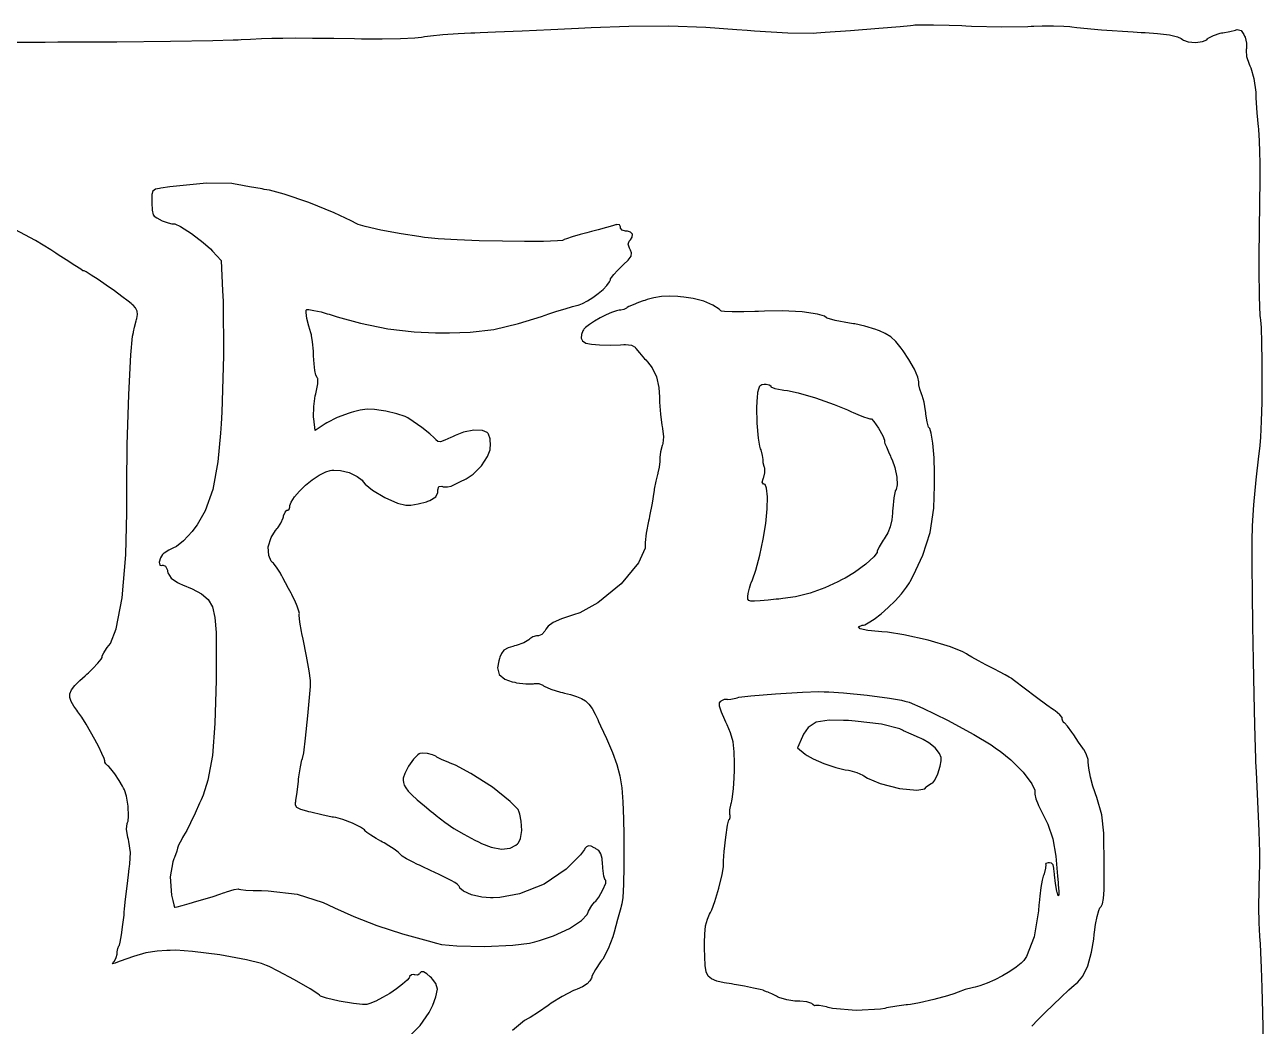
# Model space of a CAD drawing. Extents: x 0.1 to 10.4, y 0 to 6.7.
# Drawn here: x 5.13 to 10.36, y 2.41 to 6.64 of the extents above; entities that cross this region are included whole.
import ezdxf

# ---------------------------------------------------------------- set-up
doc = ezdxf.new("R2010")
doc.units = 0
doc.layers.get('0').update_dxf_attribs({"linetype": 'CONTINUOUS'})

msp = doc.modelspace()

# ---------------------------------------------------------------- linework, layer by layer
at = {"color": 0}
for points in [[(5.051, 6.56326), (5.21246, 6.56321), (5.26628, 6.56332), (5.3284, 6.56347), (5.51481, 6.56451), (5.741, 6.56668), (5.91992, 6.56967), (6.00592, 6.57183), (6.02669, 6.57297), (6.03999, 6.57374), (6.07997, 6.5759), (6.12549, 6.57801), (6.16883, 6.57937), (6.2155, 6.58014), (6.27115, 6.58024), (6.34131, 6.57975), (6.43158, 6.57878), (6.5185, 6.57764), (6.54753, 6.57726), (6.56956, 6.57699), (6.63569, 6.57699), (6.71326, 6.5784), (6.77306, 6.58128), (6.80126, 6.58376), (6.80794, 6.58529), (6.8144, 6.58681), (6.83968, 6.59), (6.89154, 6.59483), (6.95628, 6.59918), (7.00906, 6.60183), (7.02669, 6.60243), (7.04861, 6.60325), (7.11436, 6.6059), (7.22613, 6.61068), (7.3475, 6.61604), (7.435, 6.62011), (7.46419, 6.62147), (7.51731, 6.62403), (7.67681, 6.62993), (7.84608, 6.63157), (8.00228, 6.62597), (8.13254, 6.61664), (8.17594, 6.61279), (8.20688, 6.61008), (8.34733, 6.60161), (8.45486, 6.60069), (8.4694, 6.60167), (8.50504, 6.60417), (8.61203, 6.61193), (8.73167, 6.6211), (8.82221, 6.62869), (8.86572, 6.63282), (8.87765, 6.63422), (8.88456, 6.6351), (8.91064, 6.63596), (8.96349, 6.63601), (9.02892, 6.6345), (9.08192, 6.63249), (9.09961, 6.63157), (9.12321, 6.63037), (9.25157, 6.62744), (9.36133, 6.62885), (9.37565, 6.62978), (9.38704, 6.63053), (9.42144, 6.63178), (9.46907, 6.632), (9.51303, 6.63058), (9.53896, 6.62875), (9.54753, 6.62756), (9.56743, 6.62483), (9.67236, 6.61415), (9.80578, 6.60558), (9.83996, 6.60389), (9.85721, 6.60308), (9.90896, 6.59944), (9.95876, 6.59337), (9.99262, 6.58513), (10.0092, 6.57775), (10.0138, 6.57411), (10.0187, 6.57032), (10.0374, 6.56418), (10.0685, 6.56147), (10.0988, 6.56575), (10.1163, 6.57275), (10.1204, 6.57682), (10.1228, 6.57926), (10.1449, 6.59136), (10.1732, 6.60042), (10.1788, 6.60135), (10.1843, 6.60232), (10.2139, 6.60792), (10.2382, 6.61333), (10.2413, 6.61415), (10.2456, 6.61535), (10.2613, 6.61247), (10.2737, 6.59462), (10.2763, 6.58832), (10.2781, 6.58399), (10.2837, 6.5586), (10.2841, 6.53521), (10.2833, 6.53179), (10.2823, 6.52806), (10.2847, 6.50163), (10.2955, 6.46903), (10.2988, 6.46218), (10.3025, 6.45464), (10.316, 6.40881), (10.3232, 6.35157), (10.3238, 6.33822), (10.3243, 6.32736), (10.3283, 6.26406), (10.3336, 6.20535), (10.3346, 6.19672), (10.3353, 6.19081), (10.3369, 6.1729), (10.3385, 6.14274), (10.3397, 6.10254), (10.3402, 6.04867), (10.3401, 5.97749), (10.3394, 5.88542), (10.3382, 5.76872), (10.3369, 5.66004), (10.3365, 5.62381), (10.3362, 5.60092), (10.3373, 5.48931), (10.3412, 5.40776), (10.3423, 5.39985), (10.3438, 5.38932), (10.3459, 5.35736), (10.3482, 5.29368), (10.3495, 5.2156), (10.3496, 5.12993), (10.3487, 5.04351), (10.3467, 4.96317), (10.3437, 4.89561), (10.3412, 4.85969), (10.3397, 4.84776), (10.3356, 4.81451), (10.3239, 4.71463), (10.3139, 4.60975), (10.3085, 4.521), (10.3068, 4.45751), (10.3068, 4.43631), (10.3068, 4.41575), (10.3072, 4.35389), (10.3085, 4.23731), (10.3104, 4.09918), (10.3129, 3.95204), (10.3155, 3.80849), (10.3182, 3.6811), (10.3207, 3.58236), (10.3219, 3.53922), (10.3227, 3.52485), (10.325, 3.48281), (10.3314, 3.35644), (10.3369, 3.23118), (10.3393, 3.14208), (10.3394, 3.09711), (10.3389, 3.08214), (10.3381, 3.05789), (10.3359, 2.98492), (10.3352, 2.91069), (10.3369, 2.84412), (10.3398, 2.78825), (10.341, 2.76964), (10.3418, 2.75726), (10.3438, 2.72011), (10.3464, 2.65451), (10.3492, 2.57069), (10.3521, 2.46625), (10.355, 2.33886)], [(6.72353, 2.33942), (6.79519, 2.41168), (6.83436, 2.46615), (6.84337, 2.48611), (6.84853, 2.49761), (6.86242, 2.53276), (6.86871, 2.56446), (6.86225, 2.58849), (6.84831, 2.60667), (6.84299, 2.61199), (6.83843, 2.61654), (6.82406, 2.62935), (6.81044, 2.63769), (6.80046, 2.63753), (6.79406, 2.63178), (6.79264, 2.62944), (6.79178, 2.6281), (6.78381, 2.62414), (6.77333, 2.62457), (6.77126, 2.62532), (6.76915, 2.62614), (6.75874, 2.62494), (6.75092, 2.61789), (6.75011, 2.61572), (6.74869, 2.61203), (6.7404, 2.60238), (6.72157, 2.58535), (6.69618, 2.56635), (6.66704, 2.54704), (6.63672, 2.52908), (6.60792, 2.51421), (6.58333, 2.50401), (6.56999, 2.50022), (6.5656, 2.50022), (6.55285, 2.50022), (6.51471, 2.50424), (6.45426, 2.51432), (6.40072, 2.52707), (6.37489, 2.53569), (6.37061, 2.53928), (6.36399, 2.54486), (6.33068, 2.56581), (6.26531, 2.60379), (6.1965, 2.64085), (6.15756, 2.66032), (6.14649, 2.66465), (6.12631, 2.67258), (6.06282, 2.68853), (5.95036, 2.70979), (5.83436, 2.72444), (5.76367, 2.72933), (5.74024, 2.72851), (5.72635, 2.72808), (5.68474, 2.72532), (5.63797, 2.71767), (5.58501, 2.70221), (5.52946, 2.68235), (5.51107, 2.6754), (5.5076, 2.67415), (5.49675, 2.67182), (5.50125, 2.67953), (5.50325, 2.68164), (5.50504, 2.6836), (5.51243, 2.69797), (5.51628, 2.71268), (5.51628, 2.71756), (5.51628, 2.72217), (5.51882, 2.73594), (5.52382, 2.74794), (5.52507, 2.74929), (5.52626, 2.75071), (5.52946, 2.76346), (5.535, 2.7946), (5.54096, 2.83811), (5.54542, 2.87663), (5.54671, 2.88943), (5.54807, 2.90332), (5.5524, 2.94493), (5.55843, 2.99978), (5.56401, 3.04764), (5.56733, 3.07357), (5.56858, 3.08214), (5.57015, 3.09326), (5.57232, 3.14225), (5.56629, 3.1875), (5.56386, 3.19672), (5.56153, 3.20546), (5.55599, 3.24061), (5.55838, 3.26476), (5.56006, 3.26796), (5.56293, 3.27349), (5.56489, 3.29546), (5.56282, 3.33681), (5.55533, 3.38021), (5.54779, 3.40608), (5.54368, 3.41379), (5.53933, 3.42182), (5.52544, 3.44532), (5.50689, 3.47342), (5.49013, 3.49507), (5.48079, 3.50504), (5.47749, 3.50711), (5.47564, 3.50831), (5.46804, 3.516), (5.46419, 3.52328), (5.46419, 3.52567), (5.46419, 3.52892), (5.46094, 3.53868), (5.45215, 3.56), (5.43896, 3.5874), (5.42264, 3.61865), (5.40435, 3.65142), (5.38542, 3.68343), (5.36703, 3.7124), (5.35476, 3.73036), (5.35042, 3.73611), (5.34603, 3.74192), (5.33339, 3.7596), (5.32183, 3.77897), (5.31614, 3.79574), (5.31668, 3.81147), (5.32383, 3.82775), (5.33794, 3.84603), (5.35943, 3.86789), (5.38129, 3.88818), (5.38867, 3.89481), (5.39507, 3.90067), (5.4139, 3.91872), (5.43463, 3.94032), (5.44862, 3.95725), (5.45378, 3.96457), (5.45378, 3.96701), (5.45378, 3.97136), (5.45996, 3.98438), (5.47206, 4.00358), (5.47499, 4.00726), (5.48807, 4.02399), (5.51188, 4.08621), (5.53776, 4.2161), (5.5529, 4.39882), (5.55757, 4.57688), (5.55746, 4.63618), (5.55729, 4.69293), (5.55931, 4.86312), (5.56526, 5.07531), (5.57417, 5.24328), (5.58117, 5.32156), (5.5849, 5.33735), (5.58539, 5.33951), (5.59028, 5.35965), (5.59679, 5.38601), (5.5981, 5.39128), (5.59933, 5.39654), (5.60226, 5.41254), (5.6014, 5.42757), (5.5944, 5.44054), (5.58388, 5.45193), (5.58014, 5.4554), (5.57607, 5.45921), (5.5631, 5.46967), (5.53689, 5.48958), (5.50478, 5.51286), (5.47021, 5.53717), (5.43653, 5.56017), (5.40717, 5.57954), (5.38542, 5.59283), (5.37744, 5.59776), (5.37478, 5.59776), (5.3719, 5.59776), (5.36339, 5.60368), (5.33751, 5.61974), (5.30083, 5.6435), (5.26812, 5.66521), (5.25732, 5.67247), (5.23654, 5.68647), (5.17215, 5.72515), (5.08496, 5.77126)], [(9.3781, 2.40804), (9.40369, 2.43479), (9.43425, 2.46556), (9.46767, 2.49832), (9.50179, 2.53093), (9.53467, 2.56136), (9.55664, 2.58106), (9.56407, 2.58746), (9.57221, 2.59451), (9.59283, 2.62001), (9.61458, 2.66336), (9.63043, 2.72071), (9.63954, 2.77653), (9.6416, 2.79525), (9.64274, 2.80583), (9.64719, 2.83735), (9.65375, 2.87185), (9.66092, 2.89714), (9.66581, 2.90864), (9.66824, 2.91129), (9.67079, 2.91411), (9.67583, 2.92492), (9.68061, 2.94803), (9.683, 2.98415), (9.68349, 3.0236), (9.68343, 3.03674), (9.68332, 3.04844), (9.68311, 3.08361), (9.68283, 3.13129), (9.68257, 3.17437), (9.6824, 3.19894), (9.6824, 3.20714), (9.68229, 3.22358), (9.67356, 3.30003), (9.65289, 3.37418), (9.64681, 3.38943), (9.64367, 3.39735), (9.63596, 3.42171), (9.62642, 3.45942), (9.61919, 3.49761), (9.61594, 3.52294), (9.6155, 3.53136), (9.61535, 3.5344), (9.60938, 3.55425), (9.5989, 3.57487), (9.59646, 3.57824), (9.59397, 3.58165), (9.57574, 3.60796), (9.55485, 3.63894), (9.55111, 3.64464), (9.54731, 3.65039), (9.52903, 3.67513), (9.51594, 3.68935), (9.51476, 3.68978), (9.51351, 3.69026), (9.50846, 3.69629), (9.50586, 3.70432), (9.50586, 3.70697), (9.50586, 3.71104), (9.49593, 3.72314), (9.47667, 3.73964), (9.472, 3.74262), (9.46522, 3.74707), (9.44211, 3.76346), (9.39763, 3.79606), (9.34543, 3.83539), (9.3055, 3.8661), (9.29232, 3.87642), (9.29085, 3.87756), (9.28293, 3.88232), (9.26508, 3.89231), (9.24132, 3.90506), (9.22097, 3.91564), (9.21419, 3.91911), (9.20671, 3.92296), (9.18435, 3.93463), (9.15326, 3.95117), (9.12457, 3.9669), (9.10753, 3.97651), (9.10194, 3.97976), (9.0861, 3.98904), (9.03429, 4.00928), (8.94015, 4.03787), (8.83768, 4.06087), (8.76824, 4.07178), (8.74496, 4.0734), (8.73008, 4.07449), (8.68571, 4.07915), (8.65278, 4.08599), (8.6466, 4.09369), (8.66217, 4.10075), (8.66764, 4.10211), (8.67285, 4.1034), (8.68772, 4.11083), (8.713, 4.12722), (8.74154, 4.14953), (8.77138, 4.17583), (8.80057, 4.20449), (8.82715, 4.23356), (8.84924, 4.26133), (8.86143, 4.27946), (8.86481, 4.28586), (8.87901, 4.31315), (8.91786, 4.39697), (8.94949, 4.49317), (8.96442, 4.595), (8.96772, 4.69086), (8.96744, 4.72276), (8.96724, 4.74397), (8.96539, 4.80746), (8.96078, 4.87007), (8.9534, 4.91243), (8.94694, 4.93137), (8.94308, 4.93631), (8.94194, 4.93778), (8.93593, 4.95921), (8.93078, 4.99229), (8.93012, 4.99957), (8.92942, 5.00683), (8.92324, 5.04335), (8.9151, 5.0714), (8.91347, 5.07438), (8.91183, 5.07742), (8.90511, 5.09728), (8.90169, 5.11529), (8.90169, 5.12125), (8.90169, 5.12799), (8.89697, 5.14811), (8.88282, 5.18192), (8.85921, 5.22287), (8.83469, 5.25922), (8.82611, 5.271), (8.82086, 5.27815), (8.80404, 5.29867), (8.78293, 5.31836), (8.75868, 5.33328), (8.73514, 5.34353), (8.72715, 5.34646), (8.71892, 5.3495), (8.67264, 5.36372), (8.63135, 5.37337), (8.62565, 5.37414), (8.60883, 5.37646), (8.54736, 5.38721), (8.51383, 5.39746), (8.51107, 5.39947), (8.50315, 5.40528), (8.47265, 5.41444), (8.40853, 5.42426), (8.32406, 5.42839), (8.24951, 5.42751), (8.22472, 5.42626), (8.20904, 5.42551), (8.162, 5.42383), (8.11339, 5.4235), (8.08062, 5.42524), (8.06733, 5.42746), (8.06537, 5.42904), (8.05757, 5.43539), (8.0319, 5.45167), (7.99338, 5.46853), (7.94835, 5.48031), (7.90847, 5.48628), (7.89518, 5.48742), (7.88374, 5.48844), (7.84933, 5.4904), (7.81401, 5.48942), (7.78157, 5.48372), (7.75347, 5.47564), (7.74431, 5.47254), (7.73757, 5.47032), (7.71767, 5.46317), (7.69433, 5.45404), (7.67692, 5.44618), (7.66922, 5.44206), (7.66786, 5.44069), (7.6665, 5.4394), (7.65528, 5.43392), (7.64301, 5.4311), (7.63894, 5.4311), (7.63525, 5.4311), (7.62424, 5.4285), (7.60406, 5.42139), (7.5804, 5.41092), (7.5555, 5.39828), (7.53142, 5.38456), (7.51031, 5.37093), (7.49425, 5.35851), (7.48699, 5.35135), (7.48546, 5.34847), (7.48292, 5.34375), (7.47683, 5.32878), (7.47499, 5.3131), (7.48079, 5.30117), (7.49517, 5.29258), (7.51893, 5.28711), (7.55311, 5.28435), (7.59847, 5.2839), (7.6416, 5.28504), (7.65597, 5.2856), (7.6626, 5.28586), (7.68842, 5.28288), (7.70389, 5.27436), (7.70529, 5.27181), (7.70643, 5.26969), (7.72136, 5.25065), (7.74333, 5.22618), (7.74804, 5.22136), (7.75558, 5.2136), (7.77539, 5.18722), (7.79368, 5.14931), (7.80382, 5.10482), (7.80686, 5.0644), (7.80681, 5.05089), (7.80675, 5.04232), (7.80985, 4.9924), (7.81603, 4.94618), (7.8176, 4.9394), (7.81944, 4.93121), (7.82329, 4.89583), (7.82004, 4.86783), (7.81831, 4.86322), (7.81685, 4.85949), (7.81099, 4.83371), (7.80794, 4.80914), (7.80794, 4.80089), (7.80794, 4.79286), (7.80512, 4.76878), (7.79975, 4.74419), (7.79844, 4.74072), (7.7971, 4.73731), (7.7901, 4.70953), (7.78418, 4.67606), (7.78347, 4.66971), (7.78271, 4.66342), (7.7749, 4.61589), (7.76411, 4.56093), (7.76193, 4.55089), (7.75971, 4.5409), (7.75049, 4.49007), (7.74567, 4.45053), (7.74567, 4.44613), (7.74556, 4.42589), (7.7169, 4.36524), (7.64421, 4.27556), (7.54644, 4.19581), (7.46983, 4.1531), (7.44249, 4.14486), (7.42974, 4.14106), (7.39188, 4.12825), (7.35758, 4.11307), (7.33599, 4.09739), (7.3259, 4.08421), (7.32374, 4.07926), (7.32221, 4.0759), (7.31, 4.06261), (7.29585, 4.0561), (7.29113, 4.0561), (7.28624, 4.0561), (7.27175, 4.05176), (7.25825, 4.04335), (7.25657, 4.04129), (7.25483, 4.03928), (7.23301, 4.02701), (7.20079, 4.01535), (7.1939, 4.01357), (7.18701, 4.01183), (7.16656, 4.00549), (7.14963, 3.99621), (7.13889, 3.98242), (7.13211, 3.96619), (7.13032, 3.96067), (7.12717, 3.95128), (7.12224, 3.9215), (7.12929, 3.89333), (7.15294, 3.87369), (7.18414, 3.86253), (7.19488, 3.86014), (7.20253, 3.85846), (7.24126, 3.8534), (7.27115, 3.85346), (7.27447, 3.85433), (7.278, 3.85531), (7.2966, 3.85487), (7.31342, 3.84787), (7.31614, 3.8456), (7.31858, 3.84353), (7.34711, 3.83078), (7.38786, 3.81842), (7.39649, 3.81646), (7.40483, 3.81461), (7.42985, 3.80865), (7.45632, 3.80094), (7.47737, 3.79221), (7.49431, 3.78142), (7.50851, 3.76742), (7.52149, 3.74914), (7.53444, 3.72542), (7.54546, 3.70281), (7.54899, 3.69521), (7.55735, 3.67708), (7.58225, 3.62256), (7.60747, 3.56358), (7.62587, 3.51286), (7.63861, 3.4649), (7.64675, 3.41428), (7.65153, 3.35553), (7.65414, 3.28315), (7.65533, 3.21457), (7.65565, 3.19168), (7.65597, 3.16482), (7.65625, 3.0841), (7.65474, 3.00592), (7.65082, 2.95161), (7.64671, 2.92432), (7.64432, 2.91547), (7.64231, 2.90831), (7.6289, 2.85878), (7.61453, 2.80485), (7.61208, 2.79551), (7.60949, 2.78581), (7.59, 2.73519), (7.56629, 2.69211), (7.56164, 2.68614), (7.55712, 2.68044), (7.53592, 2.64822), (7.52111, 2.61942), (7.51986, 2.61535), (7.51861, 2.61139), (7.51258, 2.6001), (7.50017, 2.58724), (7.48053, 2.57508), (7.45893, 2.56506), (7.45161, 2.56207), (7.44347, 2.55881), (7.39512, 2.53413), (7.34928, 2.50564), (7.34239, 2.50043), (7.3355, 2.49528), (7.29601, 2.46789), (7.25993, 2.44515), (7.25478, 2.44228), (7.236, 2.43207), (7.18565, 2.39051)]]:
    msp.add_lwpolyline(points, dxfattribs=at)
for points in [[(7.2794, 2.76503), (7.29958, 2.77024), (7.3591, 2.79036), (7.42643, 2.82129), (7.47657, 2.85519), (7.50017, 2.87972), (7.50467, 2.88943), (7.50694, 2.89447), (7.52001, 2.91749), (7.53174, 2.93257), (7.53342, 2.9336), (7.53771, 2.93642), (7.54937, 2.95258), (7.567, 2.9834), (7.57926, 3.01221), (7.57915, 3.02485), (7.57915, 3.02485), (7.57721, 3.02485), (7.57135, 3.04237), (7.56674, 3.07622), (7.56629, 3.08436), (7.56586, 3.09244), (7.56369, 3.1166), (7.55881, 3.13672), (7.54958, 3.14958), (7.53803, 3.15767), (7.53396, 3.15989), (7.52989, 3.16211), (7.51747, 3.16818), (7.50678, 3.17036), (7.49843, 3.16613), (7.49138, 3.15793), (7.48926, 3.15506), (7.47239, 3.13226), (7.41146, 3.0715), (7.31858, 3.00808), (7.21479, 2.96718), (7.13206, 2.95171), (7.10439, 2.9509), (7.09233, 2.95057), (7.05621, 2.95367), (7.01237, 2.96338), (6.97885, 2.97819), (6.96349, 2.99083), (6.96149, 2.99615), (6.96094, 2.99761), (6.95828, 3.00146), (6.9521, 3.00738), (6.94179, 3.01449), (6.92638, 3.02333), (6.90474, 3.0345), (6.87587, 3.04861), (6.83876, 3.06614), (6.80393, 3.08236), (6.79232, 3.08768), (6.785, 3.0911), (6.76335, 3.10183), (6.7385, 3.11546), (6.72032, 3.1269), (6.71262, 3.13292), (6.71158, 3.13471), (6.7105, 3.13656), (6.70324, 3.1429), (6.68631, 3.15522), (6.66319, 3.17003), (6.64324, 3.18192), (6.6365, 3.18565), (6.62978, 3.1894), (6.60986, 3.20107), (6.58718, 3.21522), (6.57069, 3.22657), (6.56386, 3.2321), (6.56299, 3.23351), (6.56028, 3.23785), (6.54428, 3.24869), (6.5101, 3.26568), (6.46913, 3.28088), (6.44011, 3.28885), (6.43028, 3.29036), (6.42421, 3.29135), (6.38129, 3.30003), (6.33399, 3.31136), (6.32568, 3.31358), (6.31733, 3.31586), (6.29254, 3.32329), (6.27507, 3.3316), (6.2691, 3.34174), (6.26975, 3.35335), (6.27046, 3.3571), (6.27115, 3.36083), (6.27615, 3.39606), (6.28168, 3.44228), (6.28267, 3.4515), (6.28358, 3.46078), (6.28999, 3.50375), (6.29671, 3.53267), (6.29785, 3.53483), (6.29953, 3.53819), (6.30393, 3.5625), (6.31196, 3.62429), (6.32167, 3.71832), (6.33029, 3.81153), (6.33296, 3.84256), (6.33344, 3.84896), (6.33274, 3.86822), (6.32758, 3.90799), (6.31586, 3.97103), (6.30117, 4.04269), (6.29617, 4.06651), (6.29449, 4.07443), (6.28797, 4.11388), (6.28526, 4.14404), (6.28549, 4.14725), (6.28564, 4.1505), (6.28342, 4.16108), (6.27681, 4.18137), (6.26665, 4.20546), (6.25743, 4.22444), (6.25407, 4.23058), (6.2506, 4.23693), (6.24024, 4.25592), (6.22689, 4.2806), (6.21556, 4.30176), (6.20964, 4.31304), (6.20779, 4.31662), (6.20589, 4.32026), (6.192, 4.3419), (6.17594, 4.36257), (6.17301, 4.36567), (6.16732, 4.37181), (6.15653, 4.39583), (6.15462, 4.43235), (6.16689, 4.4714), (6.18511, 4.50082), (6.19271, 4.50922), (6.19526, 4.5121), (6.2079, 4.53233), (6.21729, 4.55479), (6.21826, 4.55871), (6.21918, 4.56267), (6.22601, 4.57894), (6.23292, 4.58735), (6.23525, 4.58735), (6.23703, 4.58735), (6.24246, 4.59153), (6.24544, 4.59901), (6.24544, 4.60146), (6.24544, 4.60622), (6.25054, 4.62056), (6.26465, 4.64318), (6.28564, 4.66764), (6.31153, 4.69217), (6.34017, 4.71496), (6.36957, 4.73421), (6.39768, 4.74821), (6.41618, 4.75435), (6.42253, 4.7551), (6.43153, 4.75624), (6.45921, 4.75461), (6.49647, 4.74528), (6.53011, 4.72874), (6.55046, 4.713), (6.55578, 4.70654), (6.56392, 4.69667), (6.59435, 4.67176), (6.64606, 4.64008), (6.70019, 4.61708), (6.73475, 4.60818), (6.74631, 4.60818), (6.75651, 4.60818), (6.78711, 4.61312), (6.82281, 4.62267), (6.82856, 4.62494), (6.83681, 4.62825), (6.86187, 4.64356), (6.87044, 4.6614), (6.87044, 4.66732), (6.87044, 4.67215), (6.8744, 4.68658), (6.88693, 4.68772), (6.89063, 4.68653), (6.89339, 4.68565), (6.91043, 4.68485), (6.92708, 4.68847), (6.92969, 4.68978), (6.93229, 4.69114), (6.95193, 4.70085), (6.97478, 4.71175), (6.97894, 4.71371), (6.98969, 4.71881), (7.01947, 4.73953), (7.05442, 4.77419), (7.07986, 4.81293), (7.09076, 4.84125), (7.09185, 4.85097), (7.09261, 4.85807), (7.09169, 4.88743), (7.08464, 4.90756), (7.08236, 4.91), (7.07801, 4.91465), (7.05838, 4.92253), (7.02257, 4.92426), (6.97917, 4.91564), (6.94363, 4.90261), (6.93246, 4.89703), (6.92453, 4.89312), (6.90056, 4.88172), (6.88167, 4.87543), (6.87001, 4.87744), (6.86219, 4.88428), (6.86003, 4.88683), (6.85514, 4.89253), (6.83718, 4.90858), (6.80339, 4.93565), (6.76687, 4.96186), (6.74387, 4.97672), (6.73589, 4.9809), (6.73236, 4.98275), (6.69754, 4.99387), (6.65061, 5.00456), (6.64106, 5.00618), (6.63151, 5.00782), (6.60271, 5.01172), (6.5721, 5.01269), (6.54194, 5.00874), (6.51411, 5.00206), (6.50493, 4.99946), (6.49571, 4.9969), (6.44515, 4.97786), (6.4011, 4.956), (6.39518, 4.95199), (6.35221, 4.92312), (6.34636, 4.97282), (6.34549, 4.98004), (6.34619, 5.02403), (6.35286, 5.06956), (6.35499, 5.07753), (6.35693, 5.08513), (6.36312, 5.11968), (6.36339, 5.14225), (6.36247, 5.14378), (6.36046, 5.14697), (6.35596, 5.15733), (6.35146, 5.17632), (6.34819, 5.20529), (6.34608, 5.23796), (6.34554, 5.24881), (6.34506, 5.25743), (6.34164, 5.29753), (6.33757, 5.32482), (6.33681, 5.32693), (6.33361, 5.33604), (6.32514, 5.36376), (6.31733, 5.39632), (6.31401, 5.42068), (6.3144, 5.43132), (6.31608, 5.43294), (6.31711, 5.43403), (6.32601, 5.43381), (6.34744, 5.43044), (6.37717, 5.42356), (6.40343, 5.41635), (6.41217, 5.41368), (6.44482, 5.40375), (6.54389, 5.37701), (6.65929, 5.35308), (6.77089, 5.3399), (6.86117, 5.33561), (6.89128, 5.33539), (6.92008, 5.33524), (7.00672, 5.33811), (7.1071, 5.35004), (7.21153, 5.37472), (7.30751, 5.40462), (7.33919, 5.41547), (7.3476, 5.4184), (7.37304, 5.42671), (7.40756, 5.43744), (7.43864, 5.44646), (7.45632, 5.45117), (7.46229, 5.45253), (7.46701, 5.45361), (7.48074, 5.4591), (7.50217, 5.47026), (7.5249, 5.48486), (7.54731, 5.50146), (7.56765, 5.51878), (7.58425, 5.53543), (7.59543, 5.55018), (7.59961, 5.55875), (7.59961, 5.56158), (7.59961, 5.56353), (7.60335, 5.56928), (7.61372, 5.58242), (7.62896, 5.59907), (7.64285, 5.61296), (7.64763, 5.6174), (7.65424, 5.62364), (7.67361, 5.6429), (7.68636, 5.65961), (7.68837, 5.67279), (7.68408, 5.68414), (7.68224, 5.68767), (7.67964, 5.69249), (7.67426, 5.71007), (7.67871, 5.72271), (7.6811, 5.72504), (7.68419, 5.72819), (7.69146, 5.73986), (7.69222, 5.75244), (7.68397, 5.76118), (7.67144, 5.76443), (7.66732, 5.76443), (7.66249, 5.76443), (7.648, 5.76872), (7.64128, 5.77778), (7.64128, 5.78076), (7.64128, 5.78347), (7.63661, 5.79156), (7.62603, 5.79243), (7.62304, 5.7915), (7.62056, 5.79075), (7.6084, 5.78733), (7.58197, 5.78006), (7.54753, 5.77072), (7.51856, 5.76297), (7.5089, 5.76036), (7.49929, 5.75786), (7.47071, 5.74994), (7.43782, 5.7404), (7.41368, 5.73275), (7.40338, 5.729), (7.40186, 5.72803), (7.39649, 5.72478), (7.37489, 5.72385), (7.31679, 5.72151), (7.23649, 5.72092), (7.1429, 5.7219), (7.04503, 5.72428), (6.95171, 5.72792), (6.87196, 5.73269), (6.82889, 5.73633), (6.81467, 5.73833), (6.78999, 5.74181), (6.71615, 5.75358), (6.62944, 5.76947), (6.56375, 5.78418), (6.53396, 5.79269), (6.5281, 5.79585), (6.50493, 5.80843), (6.43311, 5.84196), (6.3259, 5.88547), (6.22217, 5.92051), (6.15901, 5.93772), (6.13764, 5.94129), (6.12879, 5.94276), (6.07508, 5.95226), (6.02279, 5.96203), (6.01471, 5.9636), (6.00082, 5.96636), (5.89339, 5.96724), (5.73867, 5.95128), (5.70117, 5.94558), (5.69553, 5.94476), (5.67871, 5.9414), (5.6671, 5.93425), (5.66282, 5.91917), (5.66222, 5.89811), (5.66228, 5.89111), (5.66228, 5.88444), (5.66461, 5.85374), (5.669, 5.83339), (5.67008, 5.83192), (5.67253, 5.8285), (5.68414, 5.82047), (5.70703, 5.80865), (5.7321, 5.79943), (5.74756, 5.79568), (5.75271, 5.79568), (5.76036, 5.79568), (5.78331, 5.78407), (5.82986, 5.75504), (5.87944, 5.71739), (5.91038, 5.69015), (5.91954, 5.68001), (5.95551, 5.64019), (5.96137, 5.51221), (5.96338, 5.46858), (5.96576, 5.23893), (5.95806, 5.00017), (5.95503, 4.95193), (5.95247, 4.91168), (5.94092, 4.79113), (5.91976, 4.67367), (5.88747, 4.5841), (5.85357, 4.52507), (5.84022, 4.50694), (5.83301, 4.49724), (5.7971, 4.45697), (5.76633, 4.43289), (5.76178, 4.43126), (5.75754, 4.42979), (5.7346, 4.41862), (5.7149, 4.40571), (5.71229, 4.40332), (5.70828, 4.39974), (5.699, 4.38585), (5.69353, 4.36789), (5.69635, 4.35536), (5.70557, 4.35308), (5.70801, 4.354), (5.71044, 4.35499), (5.72071, 4.35047), (5.7284, 4.33344), (5.7296, 4.32807), (5.7309, 4.32206), (5.74419, 4.29926), (5.77143, 4.28147), (5.77974, 4.27789), (5.79303, 4.27219), (5.8329, 4.25467), (5.8725, 4.23389), (5.90044, 4.21035), (5.91868, 4.17876), (5.92914, 4.13406), (5.93392, 4.0709), (5.93485, 3.98415), (5.93414, 3.89751), (5.93392, 3.8686), (5.93349, 3.82308), (5.92931, 3.68653), (5.9184, 3.55057), (5.89936, 3.4476), (5.8795, 3.38444), (5.87071, 3.36436), (5.86447, 3.35021), (5.84549, 3.30767), (5.82644, 3.26699), (5.81006, 3.23503), (5.79715, 3.21208), (5.79275, 3.20454), (5.78911, 3.19846), (5.77567, 3.17329), (5.77126, 3.16026), (5.77126, 3.16026), (5.77126, 3.16026), (5.76878, 3.14681), (5.75896, 3.12067), (5.75629, 3.11431), (5.75136, 3.10292), (5.74007, 3.03836), (5.74625, 2.96153), (5.75011, 2.94401), (5.75108, 2.9394), (5.75592, 2.92019), (5.75857, 2.91026), (5.7595, 2.91026), (5.76204, 2.91026), (5.76986, 2.91233), (5.79107, 2.91792), (5.81999, 2.926), (5.85346, 2.93576), (5.88846, 2.94624), (5.92176, 2.95649), (5.95025, 2.9656), (5.96576, 2.97081), (5.97086, 2.97265), (5.97819, 2.97542), (6.01019, 2.98514), (6.02886, 2.98796), (6.02962, 2.98719), (6.03033, 2.98649), (6.03879, 2.98508), (6.06006, 2.98318), (6.09011, 2.98172), (6.11692, 2.98096), (6.12587, 2.98085), (6.15332, 2.98053), (6.27626, 2.9655), (6.38601, 2.93121), (6.4069, 2.92128), (6.43371, 2.90853), (6.51508, 2.87196), (6.61247, 2.83376), (6.72163, 2.79872), (6.82921, 2.76844), (6.86524, 2.75879), (6.88514, 2.75347), (6.95047, 2.74744), (7.06717, 2.74496), (7.18647, 2.75097), (7.25672, 2.75928), (7.2794, 2.76503)], [(8.17996, 4.23058), (8.18056, 4.23454), (8.18576, 4.25694), (8.19217, 4.27724), (8.19342, 4.28006), (8.199, 4.29318), (8.21272, 4.33376), (8.22976, 4.3966), (8.24393, 4.46376), (8.2545, 4.53049), (8.26085, 4.5919), (8.26243, 4.64318), (8.25851, 4.67958), (8.25201, 4.69476), (8.24849, 4.69613), (8.24576, 4.69715), (8.23953, 4.70497), (8.24338, 4.71886), (8.24561, 4.72299), (8.24718, 4.72601), (8.25142, 4.7449), (8.25028, 4.76421), (8.24918, 4.76742), (8.2481, 4.77061), (8.24436, 4.7864), (8.24343, 4.79829), (8.24382, 4.79949), (8.24414, 4.80072), (8.24169, 4.817), (8.23503, 4.84119), (8.23324, 4.84636), (8.22976, 4.85644), (8.22428, 4.89063), (8.21886, 4.95367), (8.21761, 5.02132), (8.21946, 5.06515), (8.22136, 5.07954), (8.222, 5.08458), (8.22487, 5.09956), (8.23008, 5.11143), (8.2385, 5.11714), (8.24826, 5.1186), (8.25157, 5.1186), (8.25597, 5.1186), (8.26932, 5.11594), (8.27669, 5.11117), (8.27669, 5.10954), (8.27669, 5.10747), (8.29275, 5.10113), (8.32383, 5.09462), (8.33138, 5.09364), (8.3464, 5.09179), (8.39106, 5.08176), (8.46539, 5.06044), (8.54411, 5.03299), (8.59924, 5.01079), (8.61719, 5.0025), (8.62364, 4.99951), (8.64339, 4.991), (8.66721, 4.98156), (8.68593, 4.97515), (8.69422, 4.97276), (8.697, 4.97276), (8.70063, 4.97276), (8.71164, 4.96067), (8.73128, 4.9324), (8.74849, 4.90012), (8.75586, 4.88206), (8.75586, 4.87603), (8.75586, 4.87418), (8.75803, 4.86865), (8.76394, 4.85357), (8.77274, 4.83296), (8.78071, 4.815), (8.78347, 4.80903), (8.78814, 4.79878), (8.79949, 4.7666), (8.80811, 4.72689), (8.80886, 4.69319), (8.80469, 4.67389), (8.80149, 4.66862), (8.80051, 4.66704), (8.79519, 4.63906), (8.79064, 4.59407), (8.79004, 4.58399), (8.78944, 4.57438), (8.78657, 4.54557), (8.78054, 4.51644), (8.77056, 4.49169), (8.75933, 4.47254), (8.75515, 4.46647), (8.75092, 4.46039), (8.73356, 4.43257), (8.72461, 4.41331), (8.72461, 4.41331), (8.72461, 4.40761), (8.71143, 4.39035), (8.67719, 4.35846), (8.62978, 4.32417), (8.59065, 4.30051), (8.5771, 4.29372), (8.55908, 4.28478), (8.50418, 4.25971), (8.44157, 4.2366), (8.37983, 4.22163), (8.32721, 4.21365), (8.30963, 4.21181), (8.29839, 4.21067), (8.26465, 4.20714), (8.23101, 4.204), (8.20719, 4.20264), (8.19163, 4.20329), (8.18267, 4.20622), (8.17876, 4.21158), (8.17839, 4.21962), (8.17953, 4.22786), (8.17996, 4.23058)], [(8.51888, 2.48779), (8.51133, 2.48964), (8.48025, 2.49544), (8.46419, 2.49528), (8.46419, 2.49522), (8.46419, 2.49517), (8.4605, 2.49485), (8.4534, 2.50022), (8.45171, 2.5019), (8.44997, 2.50364), (8.428, 2.51079), (8.39849, 2.51443), (8.38867, 2.51443), (8.37728, 2.51443), (8.34321, 2.51969), (8.3094, 2.52979), (8.30485, 2.53222), (8.30024, 2.53467), (8.27974, 2.54519), (8.26699, 2.55117), (8.26628, 2.55132), (8.26557, 2.55154), (8.25803, 2.55419), (8.24756, 2.55832), (8.24544, 2.55919), (8.24328, 2.56011), (8.23079, 2.56326), (8.20247, 2.56944), (8.16456, 2.57688), (8.13194, 2.58285), (8.1211, 2.58475), (8.11063, 2.58658), (8.07932, 2.59218), (8.04818, 2.59918), (8.02615, 2.60786), (8.01156, 2.62028), (8.00287, 2.63861), (7.99854, 2.66488), (7.9969, 2.70122), (7.99653, 2.73762), (7.99647, 2.74972), (7.99636, 2.76156), (7.99713, 2.79699), (8.00065, 2.83149), (8.00825, 2.85986), (8.01753, 2.88167), (8.02111, 2.88867), (8.02664, 2.89962), (8.03971, 2.93435), (8.05735, 2.99175), (8.07058, 3.04861), (8.0759, 3.0816), (8.07611, 3.09256), (8.07633, 3.10601), (8.07932, 3.14626), (8.08604, 3.20714), (8.09392, 3.25776), (8.0989, 3.27962), (8.10075, 3.28071), (8.10189, 3.28147), (8.10499, 3.28879), (8.10417, 3.29878), (8.1034, 3.30078), (8.1026, 3.30285), (8.10303, 3.32232), (8.10835, 3.34793), (8.11008, 3.35308), (8.11176, 3.35824), (8.11486, 3.37646), (8.11876, 3.41237), (8.12142, 3.456), (8.1224, 3.49083), (8.1224, 3.50239), (8.1224, 3.51833), (8.12147, 3.56619), (8.11708, 3.60926), (8.10633, 3.64632), (8.09169, 3.68067), (8.08653, 3.69194), (8.08176, 3.70236), (8.06799, 3.73372), (8.0594, 3.75879), (8.05957, 3.77294), (8.06494, 3.78006), (8.06728, 3.78174), (8.0695, 3.78342), (8.08128, 3.78879), (8.09076, 3.7895), (8.0919, 3.78879), (8.09299, 3.78814), (8.10747, 3.78847), (8.12901, 3.79313), (8.13368, 3.7946), (8.1416, 3.79715), (8.19179, 3.80317), (8.29531, 3.81196), (8.40978, 3.81847), (8.47814, 3.82081), (8.50065, 3.82036), (8.52115, 3.81999), (8.58279, 3.81565), (8.68257, 3.80556), (8.77681, 3.79297), (8.8279, 3.78429), (8.84239, 3.78043), (8.85981, 3.77582), (8.91732, 3.75151), (9.02219, 3.70042), (9.1339, 3.63917), (9.20617, 3.5956), (9.22933, 3.57969), (9.24501, 3.56896), (9.28917, 3.53244), (9.34099, 3.48031), (9.37744, 3.43175), (9.39128, 3.40424), (9.39128, 3.39507), (9.39128, 3.38857), (9.39567, 3.36893), (9.40419, 3.34483), (9.40625, 3.34076), (9.41624, 3.32107), (9.44499, 3.26118), (9.46701, 3.19883), (9.47933, 3.12592), (9.48693, 3.04232), (9.4891, 3.01443), (9.48975, 3.00564), (9.49143, 2.97906), (9.49164, 2.96099), (9.48964, 2.95931), (9.48617, 2.9694), (9.48525, 2.97276), (9.48389, 2.97781), (9.47765, 3.0115), (9.47358, 3.04742), (9.47331, 3.0535), (9.47304, 3.05914), (9.4714, 3.0759), (9.46767, 3.08942), (9.46099, 3.09603), (9.45301, 3.09776), (9.45036, 3.09776), (9.4471, 3.09776), (9.4375, 3.09592), (9.43549, 3.09174), (9.43588, 3.09136), (9.43674, 3.0905), (9.43619, 3.07574), (9.43001, 3.05231), (9.42811, 3.0471), (9.42617, 3.04189), (9.4221, 3.02539), (9.41629, 2.99425), (9.41135, 2.9579), (9.40853, 2.92979), (9.40793, 2.92036), (9.40619, 2.89481), (9.38753, 2.78618), (9.35553, 2.70329), (9.34711, 2.6906), (9.34424, 2.68631), (9.33322, 2.67492), (9.31207, 2.65744), (9.28532, 2.63926), (9.25493, 2.62131), (9.22254, 2.6046), (9.19006, 2.59011), (9.15924, 2.57883), (9.13878, 2.57303), (9.13189, 2.57172), (9.12674, 2.57081), (9.09619, 2.56278), (9.06743, 2.55279), (9.06315, 2.55083), (9.05365, 2.54665), (9.02203, 2.53651), (8.96446, 2.52094), (8.90369, 2.50738), (8.86578, 2.50054), (8.85308, 2.49914), (8.84754, 2.49854), (8.80838, 2.49283), (8.76476, 2.48529), (8.75706, 2.48378), (8.73887, 2.48025), (8.6365, 2.47424), (8.53608, 2.48367), (8.51888, 2.48779)], [(8.93153, 3.41754), (8.9324, 3.41889), (8.94135, 3.42643), (8.95329, 3.433), (8.95574, 3.43386), (8.95969, 3.43533), (8.96892, 3.44732), (8.98172, 3.47358), (8.99143, 3.50569), (8.99533, 3.52881), (8.99539, 3.53646), (8.99539, 3.54215), (8.98876, 3.55925), (8.9706, 3.58306), (8.94353, 3.60514), (8.91889, 3.61931), (8.91026, 3.62283), (8.90408, 3.62538), (8.86849, 3.64074), (8.83599, 3.65543), (8.83138, 3.65767), (8.82015, 3.66308), (8.74408, 3.68343), (8.63238, 3.69661), (8.6034, 3.6984), (8.58311, 3.69965), (8.52214, 3.70014), (8.46815, 3.69135), (8.43332, 3.66917), (8.41407, 3.64106), (8.40956, 3.63086), (8.3884, 3.58301), (8.42176, 3.55729), (8.42942, 3.55138), (8.45514, 3.537), (8.49989, 3.51764), (8.551, 3.50092), (8.59044, 3.49121), (8.60374, 3.48882), (8.60932, 3.48785), (8.63943, 3.47917), (8.66493, 3.46815), (8.66824, 3.46599), (8.68414, 3.45557), (8.73796, 3.43338), (8.82004, 3.41162), (8.89199, 3.405), (8.92703, 3.41081), (8.93153, 3.41754)], [(7.20638, 3.17839), (7.21083, 3.1824), (7.21875, 3.20057), (7.22433, 3.2346), (7.22271, 3.27403), (7.2169, 3.30317), (7.2136, 3.31233), (7.20953, 3.32351), (7.17594, 3.35764), (7.10113, 3.41689), (7.00976, 3.47547), (6.9451, 3.50988), (6.92253, 3.51872), (6.91607, 3.52126), (6.88633, 3.53407), (6.86664, 3.54406), (6.86524, 3.54514), (6.86149, 3.54801), (6.84825, 3.55387), (6.82656, 3.55963), (6.80593, 3.56147), (6.79476, 3.56017), (6.7921, 3.55826), (6.78549, 3.55365), (6.76824, 3.53597), (6.74647, 3.5064), (6.73068, 3.47564), (6.72461, 3.45617), (6.72461, 3.44965), (6.72461, 3.44661), (6.72532, 3.43744), (6.72831, 3.426), (6.73454, 3.41411), (6.74507, 3.40072), (6.76107, 3.38456), (6.78347, 3.36442), (6.81342, 3.33914), (6.84229, 3.31538), (6.852, 3.30751), (6.86382, 3.2979), (6.89968, 3.26947), (6.93744, 3.24289), (6.98004, 3.21843), (7.02669, 3.19439), (7.04232, 3.18653), (7.05524, 3.18007), (7.09571, 3.16396), (7.13965, 3.15511), (7.17594, 3.15994), (7.19987, 3.17258), (7.20638, 3.17839)]]:
    msp.add_lwpolyline(points, close=True, dxfattribs=at)

doc.saveas('drawing.dxf')
